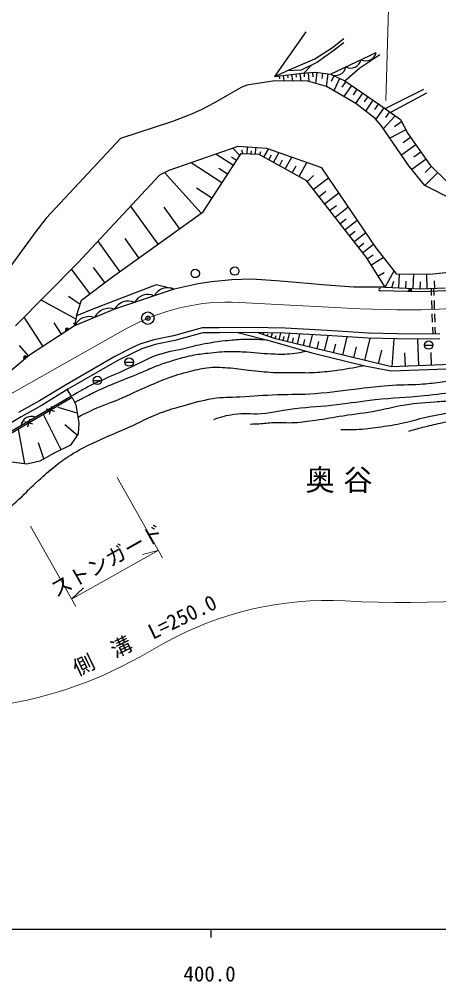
# Model space of a CAD drawing. Units: millimetres, scale not verified. Extents: x 40000 to 680000, y 20000 to 380000.
# Drawn here: x 445107 to 495220, y 198715 to 313838 of the extents above; entities that cross this region are included whole.
import ezdxf
from ezdxf.enums import TextEntityAlignment as Align

# ---------------------------------------------------------------- set-up
doc = ezdxf.new("R2010")
doc.units = ezdxf.units.MM
doc.header["$LTSCALE"] = 1000
doc.header["$PDMODE"] = 32
doc.header["$PDSIZE"] = 500
for name, color, linetype, lineweight in [('M-BGD', 7, 'Continuous', 25), ('M-BMK', 2, 'Continuous', 13), ('M-BMK-SRVR', 3, 'Continuous', 25), ('M-STR-HTXT', 7, 'Continuous', 13), ('M-STR-STRC', 7, 'Continuous', 25), ('M-TTL-BAND', 7, 'Continuous', 25)]:
    doc.layers.add(name, color=color, linetype=linetype, lineweight=lineweight)
doc.layers.add('M-BMK-HTXT', color=7, linetype='Continuous')
doc.styles.add('ＭＳ ゴシック', font='')
doc.styles.get('ＭＳ ゴシック').set_extended_font_data('MS Gothic')

msp = doc.modelspace()

# ---------------------------------------------------------------- linework, layer by layer
at = {"layer": 'M-BGD'}
for p, q in [((475651, 307002), (479382, 312346)), ((482301, 307254), (487738, 309877)), ((480048, 308391), (479127, 307413)), ((479127, 307413), (479158, 306946)), ((479626, 307446), (479696, 306398)), ((480150, 307481), (480185, 306957)), ((480672, 307477), (480493, 306166)), ((481327, 307387), (481238, 306732)), ((476148, 307063), (476189, 306729)), ((476644, 307123), (476726, 306456)), ((477140, 307184), (477181, 306850)), ((477637, 307245), (477734, 306446)), ((478133, 307305), (478182, 306906)), ((478629, 307366), (478743, 306437)), ((481983, 307297), (481777, 305794)), ((482697, 307068), (482376, 306381)), ((483385, 306747), (482693, 305269)), ((484111, 306380), (483651, 305706)), ((484785, 305919), (483872, 304583)), ((485453, 305462), (484996, 304794)), ((488808, 303152), (493434, 305480)), ((486121, 305006), (485274, 303767)), ((486740, 304582), (486317, 303963)), ((487359, 304159), (486468, 302856)), ((493768, 305003), (489472, 302680)), ((488011, 303713), (487565, 303062)), ((488656, 303259), (487689, 301896)), ((489338, 302775), (488854, 302094)), ((490019, 302291), (488602, 300766)), ((491299, 300611), (489397, 299599)), ((490791, 301566), (489920, 300980)), ((491867, 299698), (490988, 299076)), ((471458, 297536), (470620, 298429)), ((471818, 297784), (471698, 298180)), ((472317, 297758), (472358, 298550)), ((473316, 297707), (473356, 298475)), ((474332, 297347), (474866, 298314)), ((492490, 298819), (490762, 297596)), ((470686, 296355), (468599, 297720)), ((471072, 296946), (470481, 297332)), ((472817, 297733), (472836, 298117)), ((473849, 297614), (473966, 298010)), ((474912, 297027), (475233, 297607)), ((475492, 296707), (476133, 297867)), ((476885, 295937), (477654, 297330)), ((493712, 297091), (491994, 295875)), ((493101, 297955), (492237, 297344)), ((469321, 294268), (465633, 296680)), ((470003, 295312), (468960, 295994)), ((476189, 296322), (476573, 297018)), ((477721, 295475), (478183, 296312)), ((478557, 295014), (479481, 296686)), ((494344, 296253), (493607, 295502)), ((466834, 290653), (462473, 295506)), ((479507, 294377), (480266, 295132)), ((480220, 293462), (482048, 294888)), ((495095, 295516), (493564, 293956)), ((468115, 292424), (466271, 293630)), ((480888, 292605), (481745, 293274)), ((481557, 291748), (483271, 293085)), ((461683, 286955), (458414, 291508)), ((464259, 288804), (462410, 291379)), ((482183, 290944), (482987, 291571)), ((482810, 290140), (484418, 291394)), ((483398, 289387), (484152, 289975)), ((483986, 288633), (485493, 289809)), ((484537, 287926), (485244, 288477)), ((485088, 287220), (486502, 288322)), ((457130, 283686), (454525, 287315)), ((459406, 285321), (457772, 287597)), ((485605, 286557), (486268, 287074)), ((486122, 285894), (487447, 286928)), ((486651, 285188), (487400, 285655)), ((487118, 284438), (488616, 285374)), ((453548, 281019), (451348, 283937)), ((455331, 282363), (453987, 284147)), ((487958, 283092), (488689, 283548)), ((488816, 281777), (489896, 283733)), ((490456, 281709), (490524, 283349)), ((492156, 281638), (492227, 283338)), ((493854, 281632), (493785, 283329)), ((489636, 281743), (489848, 282497)), ((491306, 281673), (491342, 282524)), ((493005, 281603), (493040, 282451)), ((494735, 281668), (494699, 282549)), ((494376, 280809), (494346, 281652)), ((494676, 280814), (494646, 281664)), ((451916, 277954), (447707, 280250)), ((452385, 279720), (450976, 280694)), ((494431, 279210), (494396, 280209)), ((494731, 279215), (494696, 280215)), ((494486, 277611), (494451, 278610)), ((494786, 277616), (494751, 278615)), ((447943, 274714), (445679, 278195)), ((450169, 276161), (449272, 277540)), ((473781, 276271), (473820, 276385)), ((474255, 276111), (474332, 276338)), ((475203, 275791), (475379, 276314)), ((494536, 276168), (494507, 277011)), ((494836, 276167), (494807, 277016)), ((474729, 275951), (474817, 276212)), ((475676, 275631), (475805, 276011)), ((476161, 275510), (476351, 276291)), ((476649, 275392), (476767, 275880)), ((477137, 275274), (477373, 276249)), ((477734, 275129), (477879, 275726)), ((478331, 274984), (478620, 276178)), ((479062, 274807), (479239, 275538)), ((479792, 274630), (480147, 276091)), ((480686, 274413), (480903, 275307)), ((481579, 274197), (482013, 275984)), ((483746, 273671), (484271, 275838)), ((486384, 273032), (487024, 275670)), ((489646, 272260), (489887, 275604)), ((492843, 272383), (492720, 275580)), ((446213, 273568), (445148, 274827)), ((482663, 273934), (482925, 275017)), ((485065, 273352), (485385, 274671)), ((488014, 272637), (488409, 274267)), ((493516, 274867), (494516, 274867)), ((491245, 272322), (491183, 273920)), ((494372, 272442), (494313, 273971)), ((457735, 272828), (458735, 272828)), ((453943, 270634), (454943, 270634)), ((451340, 268756), (450851, 269533)), ((451340, 268756), (441035, 262724)), ((451441, 268583), (441136, 262551)), ((449336, 266941), (448368, 267194)), ((448725, 266584), (448978, 267551)), ((452038, 266735), (449755, 267395)), ((446136, 265068), (446389, 266036)), ((450112, 262355), (448017, 266579)), ((445789, 260658), (445024, 264827)), ((446747, 265426), (445779, 265679)), ((452036, 264102), (450534, 265344)), ((448035, 261241), (447418, 263166))]:
    msp.add_line(p, q, dxfattribs=at)
for points in [[(475651, 307002), (477069, 307672), (480407, 309103), (482530, 310463), (483865, 311536)], [(483865, 311011), (482721, 310153), (480718, 308722), (478786, 307768), (477069, 307672)], [(483986, 306465), (485788, 308031), (488197, 309629)], [(475651, 307002), (478871, 307395), (480480, 307503), (482301, 307254), (483986, 306465), (488171, 303604), (490639, 301851), (491534, 300170), (494216, 296378), (496148, 294482), (499323, 294996), (515992, 306550)], [(475651, 306465), (472312, 305971), (471633, 305688), (469956, 304722), (468344, 303789), (466902, 303026), (465672, 302475), (463425, 301626), (457190, 299591), (448326, 290048), (447096, 288436), (443661, 283729), (442897, 283093), (441243, 282287), (431955, 278046)], [(518845, 305687), (499904, 293016), (498008, 292229), (496935, 292229), (493573, 293946), (491641, 296307), (488350, 301136), (487635, 301958), (485310, 303747), (481804, 305786), (479586, 306430), (475651, 306465)], [(500187, 283941), (494177, 283327), (490195, 283351), (487739, 286498), (481252, 296061), (474694, 298374), (471213, 298637), (462985, 295751), (461841, 295203), (452087, 284686), (444671, 277174)], [(451934, 278364), (452524, 280248), (456227, 283038), (467065, 290818), (471626, 297794), (473719, 297686), (479353, 294574), (486560, 285332), (488778, 281779), (493071, 281600), (496004, 281719)], [(463619, 281560), (461473, 282084), (453890, 279175), (451934, 278364), (451706, 277161)], [(488778, 281779), (485074, 281783), (481766, 282038), (478204, 282356), (475786, 282547), (472860, 282738), (470485, 282653), (468072, 282446), (466470, 282200), (463619, 281560)], [(463619, 281560), (456489, 279151), (451706, 277161)], [(495358, 275563), (490268, 275595), (486800, 275675), (481862, 275994), (476850, 276279), (472800, 276374), (469010, 276342), (467053, 276327), (463675, 275404), (461333, 274930), (459733, 274427), (458903, 274035), (456795, 272965), (450919, 269575), (447829, 267664), (445329, 266295), (443073, 264944)], [(495364, 276163), (490277, 276195), (486827, 276275), (481898, 276593), (476874, 276879), (472805, 276974), (469005, 276942), (466970, 276926), (463536, 275988), (461183, 275511), (459514, 274987), (458639, 274573), (456509, 273492), (450611, 270090), (447527, 268182), (445031, 266815)], [(471238, 276361), (475065, 275370), (480072, 273939), (486404, 272401), (489552, 271793), (499424, 272150), (502839, 269750), (505541, 267301), (512475, 258379)], [(512889, 258414), (510791, 261196), (505604, 267894), (499809, 272651), (489579, 272258), (475708, 275620), (473527, 276357)], [(451441, 268583), (451870, 267721), (452235, 265575), (452140, 264255), (451218, 262904), (449263, 261934), (447546, 260964), (446019, 260630), (443921, 260885), (442347, 261680), (441136, 262551)]]:
    msp.add_lwpolyline(points, dxfattribs=at)
for centre in [(466128, 283430), (470850, 283716), (494016, 274867), (458235, 272828), (454443, 270634)]:
    msp.add_circle(centre, 500, dxfattribs=at)
for centre, radius, start, end in [((486501, 310126), 1262, 242.90536, 348.60519), ((484688, 309252), 1262, 242.90536, 348.60519), ((482876, 308378), 1262, 242.90536, 348.60519), ((460478, 279102), 1823, 65.19888, 152.1303), ((462855, 279905), 1823, 65.19888, 152.1303), ((458101, 278299), 1823, 65.19888, 152.1303), ((455842, 277336), 1928, 70.3758, 154.81048), ((453450, 276340), 1928, 70.3758, 154.81048), ((446566, 265092), 1250, 67.21328, 173.47349)]:
    msp.add_arc(centre, radius, start, end, dxfattribs=at)
for points, knots in [([(474730, 275456), (473387, 275540), (472991, 275577), (471877, 275534), (471022, 275501), (470544, 275455), (469695, 275356), (468741, 275244), (468207, 275170), (467262, 274998), (466275, 274818), (465733, 274661), (464758, 274425), (463372, 274090), (462550, 274038), (461217, 273531), (460393, 273218), (459976, 272939), (459178, 272565), (458119, 272070), (457522, 271800), (456459, 271313), (455357, 270808), (454714, 270577), (453634, 270026), (452721, 269560), (452416, 269387), (451340, 268756)], [0, 0, 0, 0, 1, 1, 1, 2, 2, 2, 3, 3, 3, 4, 4, 4, 5, 5, 5, 6, 6, 6, 7, 7, 7, 8, 8, 8, 9, 9, 9, 9]), ([(451726, 268010), (452289, 268319), (452438, 268398), (452900, 268639), (453579, 268993), (453961, 269190), (454659, 269508), (455491, 269886), (455966, 270079), (456810, 270430), (457877, 270873), (458490, 271086), (459556, 271532), (460248, 271822), (460621, 272021), (461320, 272295), (462163, 272625), (462647, 272781), (463514, 273042), (464381, 273303), (464870, 273444), (465756, 273631), (466493, 273786), (466915, 273829), (467664, 273917), (468684, 274036), (469260, 274074), (470287, 274108), (471051, 274133), (471479, 274080), (472242, 274044), (473585, 273981), (474332, 273829), (475676, 273805), (476589, 273790), (477109, 273757), (478013, 273885), (478543, 273960), (478740, 273992), (479359, 274143)], [0, 0, 0, 0, 1, 1, 1, 2, 2, 2, 3, 3, 3, 4, 4, 4, 5, 5, 5, 6, 6, 6, 7, 7, 7, 8, 8, 8, 9, 9, 9, 10, 10, 10, 11, 11, 11, 12, 12, 12, 13, 13, 13, 13]), ([(486404, 272401), (484709, 272079), (484242, 271976), (482842, 271801), (481881, 271680), (481341, 271611), (480374, 271551), (479468, 271494), (478957, 271551), (478049, 271551), (477197, 271551), (476719, 271529), (475867, 271551), (474704, 271580), (474056, 271689), (472898, 271801), (471891, 271898), (471332, 272014), (470323, 272087), (469361, 272157), (468815, 272247), (467854, 272159), (466932, 272074), (466426, 271924), (465529, 271694), (464356, 271393), (463693, 271228), (462560, 270799), (461793, 270509), (461381, 270304), (460629, 269977), (459172, 269343), (458370, 268955), (456909, 268331), (455560, 267756), (454753, 267550), (453439, 266900), (452921, 266644), (452739, 266559), (452126, 266218)], [0, 0, 0, 0, 1, 1, 1, 2, 2, 2, 3, 3, 3, 4, 4, 4, 5, 5, 5, 6, 6, 6, 7, 7, 7, 8, 8, 8, 9, 9, 9, 10, 10, 10, 11, 11, 11, 12, 12, 12, 13, 13, 13, 13]), ([(442636, 254273), (443820, 255287), (444138, 255559), (445068, 256420), (445997, 257278), (446458, 257822), (447394, 258673), (448156, 259366), (448586, 259754), (449397, 260390), (450113, 260953), (450516, 261273), (451293, 261749), (452278, 262355), (452863, 262640), (453904, 263144), (455525, 263930), (456481, 264266), (458125, 265005), (459625, 265679), (460418, 266165), (461952, 266757), (463003, 267163), (463622, 267309), (464707, 267616), (466063, 267999), (466822, 268239), (468212, 268474), (469468, 268687), (470195, 268611), (471467, 268689), (473213, 268796), (474191, 268866), (475939, 268939), (477698, 269013), (478690, 268946), (480446, 269082), (482549, 269246), (483715, 269459), (485811, 269691), (487124, 269835), (487857, 269942), (489174, 270048), (490665, 270169), (491509, 270086), (493001, 270191), (493926, 270256), (494442, 270327), (495362, 270442), (496078, 270531), (496470, 270641), (497186, 270728), (497660, 270786), (497927, 270797), (498403, 270835), (498989, 270883), (499317, 270934), (499905, 270942), (500409, 270950), (500586, 270942), (501195, 270905)], [0, 0, 0, 0, 1, 1, 1, 2, 2, 2, 3, 3, 3, 4, 4, 4, 5, 5, 5, 6, 6, 6, 7, 7, 7, 8, 8, 8, 9, 9, 9, 10, 10, 10, 11, 11, 11, 12, 12, 12, 13, 13, 13, 14, 14, 14, 15, 15, 15, 16, 16, 16, 17, 17, 17, 18, 18, 18, 19, 19, 19, 20, 20, 20, 20]), ([(468357, 265983), (469410, 266339), (469780, 266439), (470722, 266596), (471981, 266807), (472717, 266584), (473991, 266681), (475575, 266802), (476438, 267082), (478015, 267271), (479980, 267507), (481093, 267528), (483059, 267754), (484843, 267959), (485834, 268150), (487619, 268344), (489898, 268593), (491187, 268598), (493468, 268827), (495085, 268990), (495983, 269142), (497599, 269310), (499107, 269467), (499949, 269599), (501463, 269686), (502000, 269716), (502178, 269730), (502839, 269750)], [0, 0, 0, 0, 1, 1, 1, 2, 2, 2, 3, 3, 3, 4, 4, 4, 5, 5, 5, 6, 6, 6, 7, 7, 7, 8, 8, 8, 9, 9, 9, 9]), ([(503601, 269059), (502974, 268939), (502806, 268912), (502295, 268827), (501300, 268662), (500738, 268593), (499736, 268477), (498589, 268345), (497945, 268291), (496795, 268191), (496001, 268122), (495553, 268123), (494760, 268048), (493144, 267897), (492227, 267887), (490630, 267599), (489546, 267403), (488958, 267198), (487876, 266991), (486294, 266689), (485389, 266632), (483798, 266383), (482511, 266182), (481798, 266021), (480507, 265846), (479518, 265712), (478965, 265607), (477967, 265560), (477018, 265516), (476485, 265591), (475535, 265560), (474821, 265537), (474425, 265452), (473711, 265417), (473320, 265398), (473191, 265392), (472709, 265381)], [0, 0, 0, 0, 1, 1, 1, 2, 2, 2, 3, 3, 3, 4, 4, 4, 5, 5, 5, 6, 6, 6, 7, 7, 7, 8, 8, 8, 9, 9, 9, 10, 10, 10, 11, 11, 11, 12, 12, 12, 12]), ([(483533, 264770), (484563, 264752), (484862, 264754), (485711, 264802), (486747, 264860), (487323, 264960), (488350, 265104), (489380, 265248), (489956, 265336), (490973, 265549), (492053, 265774), (492632, 266008), (493708, 266248), (495101, 266559), (495897, 266657), (497301, 266916), (498325, 267105), (498898, 267217), (499924, 267393), (501767, 267710), (502371, 267782), (504660, 268099)], [0, 0, 0, 0, 1, 1, 1, 2, 2, 2, 3, 3, 3, 4, 4, 4, 5, 5, 5, 6, 6, 6, 7, 7, 7, 7]), ([(505095, 267706), (504551, 267616), (504414, 267594), (503978, 267520), (503506, 267441), (503238, 267414), (502770, 267314), (501758, 267097), (501211, 266893), (500210, 266630), (499007, 266314), (498339, 266113), (497126, 265835), (496572, 265708), (496251, 265685), (495695, 265565), (494841, 265380), (494365, 265268), (493517, 265056), (492763, 264867), (492520, 264802), (491593, 264547)], [0, 0, 0, 0, 1, 1, 1, 2, 2, 2, 3, 3, 3, 4, 4, 4, 5, 5, 5, 6, 6, 6, 7, 7, 7, 7])]:
    msp.add_open_spline(points, degree=3, knots=knots, dxfattribs=at)
at = {"layer": 'M-BMK'}
for p, q in [((471429, 279977), (485854, 279214)), ((424924, 258285), (457856, 276803))]:
    msp.add_line(p, q, dxfattribs=at)
for centre, radius, start, end in [((491135, 379075), 100000, 266.97273, 293.53068), ((470109, 255012), 25000, 86.97275, 119.34928)]:
    msp.add_arc(centre, radius, start, end, dxfattribs=at)
at = {"layer": 'M-BMK-SRVR'}
msp.add_circle((460470, 278079), 750, dxfattribs=at)
msp.add_point((460470, 278079), dxfattribs=at)
at = {"layer": 'M-STR-HTXT'}
for p, q in [((488895, 304108), (489223, 315103)), ((456819, 259012), (462211, 249423)), ((446464, 253189), (451856, 243601)), ((451366, 244472), (461720, 250295)), ((461720, 250295), (459819, 249800)), ((451366, 244472), (452777, 245840)), ((459539, 237596), (462358, 239181))]:
    msp.add_line(p, q, dxfattribs=at)
for centre, radius, start, end in [((491135, 379075), 135000, 266.99588, 293.53068), ((481963, 204315), 40000, 86.99588, 119.34928), ((435032, 281178), 50005, 255.56523, 299.34936)]:
    msp.add_arc(centre, radius, start, end, dxfattribs=at)
at = {"layer": 'M-STR-STRC'}
for points in [[(451706, 277161), (446316, 273655), (443073, 270913), (435928, 267246), (423009, 260477), (420386, 259189), (417476, 258331), (414257, 258021), (411371, 258092), (408987, 258545), (397868, 261943), (368062, 268744), (359155, 273627), (356794, 275308), (355368, 276729), (352642, 280256), (349816, 291089), (351694, 298655), (355117, 308270)], [(554501, 302531), (547818, 298592), (544446, 296729), (541107, 294940), (538794, 293653), (536791, 292651), (535145, 291864), (532236, 290672), (529613, 289599), (525344, 288072), (520336, 286451), (516688, 285354), (513087, 284376), (508866, 283398), (506171, 282802), (503143, 282254), (499756, 281753), (496036, 281347), (493151, 281252), (488214, 281347)]]:
    msp.add_lwpolyline(points, dxfattribs=at)
for centre in [(491801, 281391), (450806, 276710), (445808, 273373)]:
    msp.add_circle(centre, 100, dxfattribs=at)
for centre, radius, start, end in [((488217, 281497), 150, 88.89297, 268.89297), ((491801, 281391), 188, 322.02308, 215.76287), ((491801, 281391), 150, 310.3026, 227.48335), ((491801, 281391), 112, 268.89303, 268.89292), ((450806, 276710), 188, 356.17179, 249.91158), ((450806, 276710), 150, 344.45131, 261.63206), ((450806, 276710), 112, 303.04173, 303.04165), ((451624, 277287), 150, 303.04169, 123.04169), ((445808, 273373), 188, 3.34757, 257.08737), ((445808, 273373), 150, 351.62709, 268.80785), ((445808, 273373), 112, 310.21751, 310.21743)]:
    msp.add_arc(centre, radius, start, end, dxfattribs=at)
at = {"layer": 'M-TTL-BAND'}
for p, q in [((40000, 205000), (579000, 205000)), ((40000, 205000), (579000, 205000)), ((468000, 205000), (468000, 204000)), ((468000, 205000), (468000, 204000))]:
    msp.add_line(p, q, dxfattribs=at)

# ---------------------------------------------------------------- texts
at = {"layer": 'M-BMK-HTXT', "insert": (483813, 258601), "char_height": 2566, "attachment_point": 5, "style": 'ＭＳ ゴシック'}
msp.add_mtext('\\T1.29;奥谷', dxfattribs=at)
at = {"layer": 'M-STR-HTXT', "style": 'ＭＳ ゴシック'}
for s, rotation, p in [('ストンガード', 29.349, (456298, 247820)), ('側\u3000溝\u3000L=250.0', 26.016, (460729, 238838))]:
    msp.add_text(s, height=1833, rotation=rotation, dxfattribs=at).set_placement(p, align=Align.BOTTOM_CENTER)
at = {"layer": 'M-TTL-BAND', "style": 'ＭＳ ゴシック'}
msp.add_text('400.0', height=1833, dxfattribs=at).set_placement((467844, 198195), align=Align.BOTTOM_CENTER)
msp.add_text('400.0', height=1833, dxfattribs=at).set_placement((467844, 198195), align=Align.BOTTOM_CENTER)

doc.saveas('drawing.dxf')
